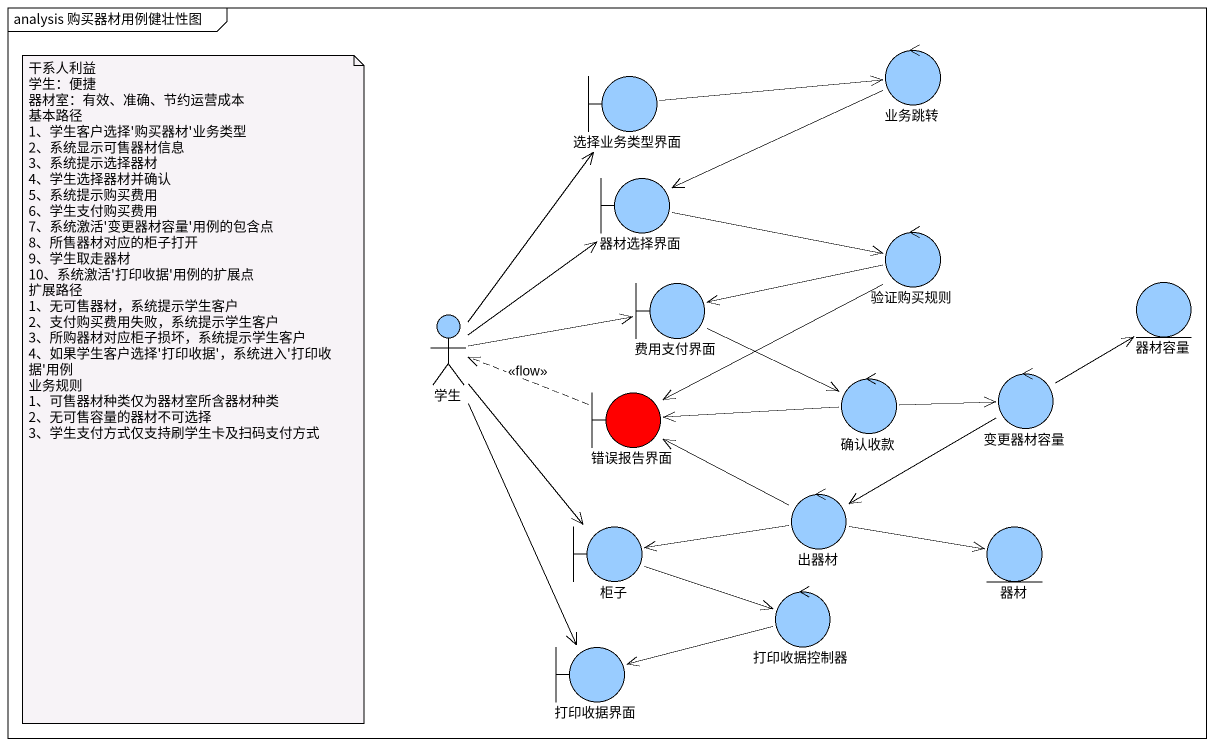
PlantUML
@startuml
mainframe analysis 购买器材用例健壮性图
boundary 选择业务类型界面 #99CCFF
control 业务跳转 #99CCFF
boundary 器材选择界面 #99CCFF
control 验证购买规则 #99CCFF
actor 学生 #99CCFF
boundary 费用支付界面 #99CCFF
entity 器材容量 #99CCFF
boundary 错误报告界面 #FF0000
control 确认收款 #99CCFF
control 变更器材容量 #99CCFF
boundary 柜子 #99CCFF
control 出器材 #99CCFF
entity 器材 #99CCFF
control 打印收据控制器 #99CCFF
boundary 打印收据界面 #99CCFF
选择业务类型界面 -right-> 业务跳转
业务跳转 -left-> 器材选择界面
器材选择界面 -right-> 验证购买规则
验证购买规则 -left-> 费用支付界面
验证购买规则 -left-> 错误报告界面
学生 -up-> 选择业务类型界面
学生 -up-> 器材选择界面
学生 -right-> 费用支付界面
学生 --> 柜子
学生 --> 打印收据界面
费用支付界面 -right-> 确认收款
错误报告界面 .left.> 学生 : <<flow>>
确认收款 -left-> 错误报告界面
确认收款 -right-> 变更器材容量
变更器材容量 -up-> 器材容量
变更器材容量 -left-> 出器材
柜子 -right-> 打印收据控制器
出器材 -left-> 错误报告界面
出器材 -left-> 柜子
出器材 -right-> 器材
打印收据控制器 -left-> 打印收据界面
note as N1
  干系人利益
  学生：便捷
  器材室：有效、准确、节约运营成本
  基本路径
  1、学生客户选择'购买器材'业务类型
  2、系统显示可售器材信息
  3、系统提示选择器材
  4、学生选择器材并确认
  5、系统提示购买费用
  6、学生支付购买费用
  7、系统激活'变更器材容量'用例的包含点
  8、所售器材对应的柜子打开
  9、学生取走器材
  10、系统激活'打印收据'用例的扩展点
  扩展路径
  1、无可售器材，系统提示学生客户
  2、支付购买费用失败，系统提示学生客户
  3、所购器材对应柜子损坏，系统提示学生客户
  4、如果学生客户选择'打印收据'，系统进入'打印收据'用例
  业务规则
  1、可售器材种类仅为器材室所含器材种类
  2、无可售容量的器材不可选择
  3、学生支付方式仅支持刷学生卡及扫码支付方式
end note
@enduml
